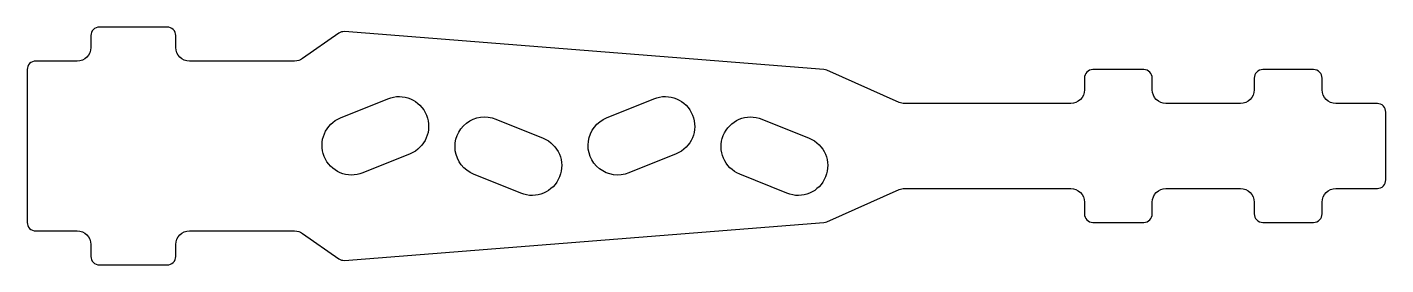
# Model space of a CAD drawing. Header units: millimetres. Extents: x -80 to 80, y -14 to 14.
import ezdxf

# ---------------------------------------------------------------- set-up
doc = ezdxf.new("R2010")
doc.units = ezdxf.units.MM
doc.layers.add('DECOUPE', color=7, linetype='Continuous')

msp = doc.modelspace()

# ---------------------------------------------------------------- linework, layer by layer
at = {"layer": 'DECOUPE'}
for points in [[(-80, 9), (-80, -9, 0.414214), (-79, -10), (-74.1, -10, -0.414214), (-72.5, -11.6), (-72.5, -13, 0.414214), (-71.5, -14), (-63.5, -14, 0.414214), (-62.5, -13), (-62.5, -11.6, -0.414214), (-60.9, -10), (-48.5, -10, -0.153879), (-47.59, -10.29), (-43.29, -13.29, 0.174105), (-42.64, -13.47), (13.83, -9.01, 0.085064), (14.16, -8.93), (22.69, -5.14, -0.104939), (23.34, -5), (42.9, -5, -0.414214), (44.5, -6.6), (44.5, -8, 0.414214), (45.5, -9), (51.5, -9, 0.414214), (52.5, -8), (52.5, -6.6, -0.414214), (54.1, -5), (62.9, -5, -0.414214), (64.5, -6.6), (64.5, -8, 0.414214), (65.5, -9), (71.5, -9, 0.414214), (72.5, -8), (72.5, -6.6, -0.414214), (74.1, -5), (79, -5, 0.414214), (80, -4), (80, 4, 0.414214), (79, 5), (74.1, 5, -0.414214), (72.5, 6.6), (72.5, 8, 0.414214), (71.5, 9), (65.5, 9, 0.414214), (64.5, 8), (64.5, 6.6, -0.414214), (62.9, 5), (54.1, 5, -0.414214), (52.5, 6.6), (52.5, 8, 0.414214), (51.5, 9), (45.5, 9, 0.414214), (44.5, 8), (44.5, 6.6, -0.414214), (42.9, 5), (23.34, 5, -0.104939), (22.69, 5.14), (14.16, 8.93, 0.085064), (13.83, 9.01), (-42.64, 13.47, 0.174105), (-43.29, 13.29), (-47.59, 10.29, -0.153879), (-48.5, 10), (-60.9, 10, -0.414214), (-62.5, 11.6), (-62.5, 13, 0.414214), (-63.5, 14), (-71.5, 14, 0.414214), (-72.5, 13), (-72.5, 11.6, -0.414214), (-74.1, 10), (-79, 10, 0.414214)], [(-34.91, -0.92), (-40.47, -3.17, -1), (-43.09, 3.32), (-37.53, 5.57, -1)], [(-3.57, -0.92), (-9.14, -3.17, -1), (-11.76, 3.32), (-6.2, 5.57, -1)], [(-21.86, -5.57), (-27.43, -3.32, -1), (-24.8, 3.17), (-19.24, 0.92, -1)], [(9.47, -5.57), (3.91, -3.32, -1), (6.53, 3.17), (12.09, 0.92, -1)]]:
    msp.add_lwpolyline(points, format="xyb", close=True, dxfattribs=at)

doc.saveas('drawing.dxf')
